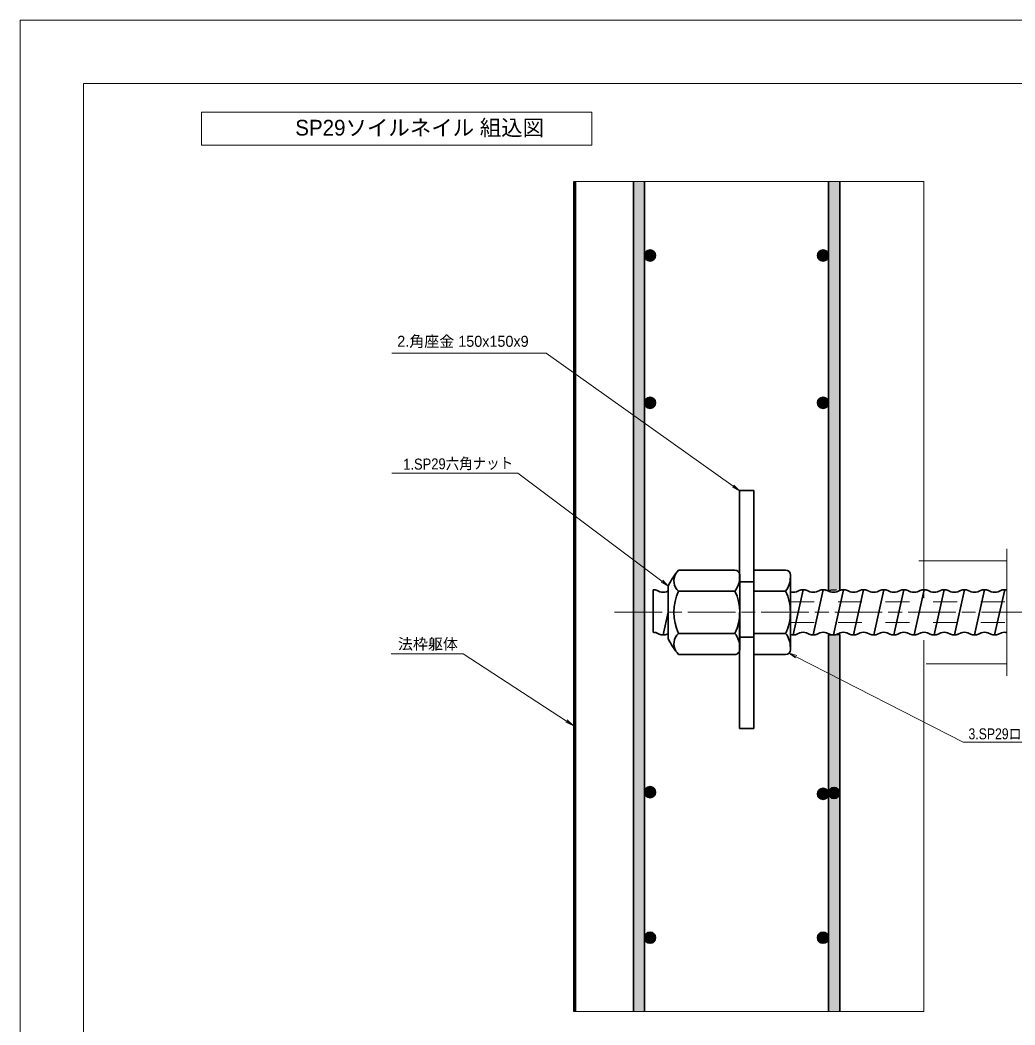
# Model space of a CAD drawing. Units: millimetres at full size, sheet at 1:2.5; details may follow other scales. Extents: x 2190 to 3870, y 1100 to 2303.
# Drawn here: x 2190 to 2817, y 1670 to 2303 of the extents above; entities that cross this region are included whole.
import ezdxf
from ezdxf.enums import TextEntityAlignment as Align

# ---------------------------------------------------------------- set-up
doc = ezdxf.new("R2010")
doc.units = ezdxf.units.MM
doc.header["$LTSCALE"] = 2.5
doc.linetypes.add('CHAIN', pattern=[18.5, 12, -1.5, 3.5, -1.5])
doc.linetypes.add('DASHED_SPACED', pattern=[12, 6, -6])
for name, color, linetype, lineweight in [('1 外形線', 7, 'Continuous', 35), ('2 細い実線', 3, 'Continuous', 20), ('3 隠れ線', 2, 'DASHED_SPACED', 13), ('4 中心線', 1, 'CHAIN', 15), ('6 寸法線', 4, 'Continuous', 13), ('7 枠・タイトル', 7, 'Continuous', 13), ('DEFPOINTS_2', 7, 'Continuous', 13)]:
    doc.layers.add(name, color=color, linetype=linetype, lineweight=lineweight)
doc.layers.add('9文字', color=7, linetype='Continuous')
doc.styles.add('ＭＳ Ｐゴシック', font='')
doc.styles.get('ＭＳ Ｐゴシック').set_extended_font_data('MS PGothic')

# ---------------------------------------------------------------- blocks, each defined once
blk = doc.blocks.new('open_arrow')
at = {"color": 0, "linetype": 'Continuous', "lineweight": -2}
blk.add_lwpolyline([(7.5, 1.25), (0, 0), (7.5, -1.25)], dxfattribs=at)

msp = doc.modelspace()

# ---------------------------------------------------------------- hatches: boundary and pattern name
at = {"layer": '1 外形線'}
for points in [[(2576.383, 1943.973), (2576.383, 1939.528), (2583.383, 1939.528), (2583.383, 1943.973), (2583.383, 2173.411), (2583.383, 2200.929), (2576.383, 2200.929), (2576.383, 2173.411)], [(2706.383, 2173.411), (2706.383, 2200.929), (2699.383, 2200.929), (2699.383, 2173.411), (2699.383, 1944.329, -0.03775), (2700.377, 1943.973), (2706.383, 1943.973)], [(2583.383, 2154.392, -1), (2590.383, 2154.392, -1)], [(2692.383, 2154.392, -1), (2699.383, 2154.392, -1)], [(2583.383, 2061.6, -1), (2590.383, 2061.6, -1)], [(2692.383, 2061.6, -1), (2699.383, 2061.6, -1)], [(2576.383, 1678.126), (2583.383, 1678.126), (2583.383, 1939.542), (2576.383, 1939.469)], [(2699.383, 1678.126), (2706.383, 1678.126), (2706.383, 1915.69), (2703.337, 1915.69, -0.03494), (2702.36, 1915.69), (2699.383, 1915.69)], [(2590.383, 1816.365, -1), (2583.383, 1816.365, -1)], [(2699.383, 1815.31, -1), (2692.383, 1815.31, -1)], [(2706.338, 1815.875, -1), (2699.338, 1815.875, -1)], [(2590.383, 1724.664, -1), (2583.383, 1724.664, -1)], [(2699.383, 1724.664, -1), (2692.383, 1724.664, -1)]]:
    msp.add_hatch(color=256, dxfattribs=at).paths.add_polyline_path(points)

# ---------------------------------------------------------------- linework, layer by layer
for p, q in [((2538.819, 1678.126), (2538.819, 2200.929)), ((2539.819, 1678.126), (2539.819, 2200.929)), ((2576.383, 2173.411), (2576.383, 2200.929)), ((2583.383, 2173.411), (2583.383, 2200.929)), ((2699.383, 2173.411), (2699.383, 2200.929)), ((2706.383, 2173.411), (2706.383, 2200.929)), ((2576.383, 1943.973), (2576.383, 2173.411)), ((2576.383, 1943.973), (2576.383, 2173.411)), ((2583.383, 1943.973), (2583.383, 2173.411)), ((2583.383, 1943.973), (2583.383, 2173.411)), ((2699.383, 1943.973), (2699.383, 2173.411)), ((2706.383, 1943.973), (2706.383, 2173.411)), ((2652.297, 2006.447), (2643.297, 2006.447)), ((2643.297, 1948.947), (2643.297, 2006.447)), ((2652.297, 1856.447), (2652.297, 2006.447)), ((2640.367, 1956.217), (2604.867, 1956.217)), ((2652.297, 1956.214), (2672.297, 1956.214)), ((2652.297, 1956.214), (2652.297, 1903.114)), ((2643.367, 1906.117), (2643.367, 1953.217)), ((2675.297, 1906.114), (2675.297, 1953.214)), ((2576.383, 1678.126), (2576.383, 1943.973)), ((2583.383, 1678.126), (2583.383, 1943.973)), ((2588.842, 1943.905), (2588.842, 1917.055)), ((2593.078, 1942.64), (2591.309, 1943.456)), ((2598.367, 1943.129), (2597.307, 1942.64)), ((2598.367, 1913.123), (2598.367, 1946.212)), ((2640.367, 1942.942), (2604.867, 1942.942)), ((2652.297, 1948.947), (2643.297, 1948.947)), ((2652.297, 1942.939), (2672.297, 1942.939)), ((2676.97, 1915.409), (2683.32, 1943.909)), ((2680.853, 1943.46), (2679.084, 1942.644)), ((2687.555, 1942.644), (2685.786, 1943.46)), ((2689.67, 1915.409), (2696.02, 1943.909)), ((2693.553, 1943.46), (2691.784, 1942.644)), ((2697.428, 1943.416), (2704.411, 1943.904)), ((2700.255, 1942.644), (2698.486, 1943.46)), ((2702.37, 1915.409), (2708.72, 1943.909)), ((2706.253, 1943.46), (2704.484, 1942.644)), ((2712.955, 1942.644), (2711.186, 1943.46)), ((2715.07, 1915.409), (2721.42, 1943.909)), ((2718.953, 1943.46), (2717.184, 1942.644)), ((2725.655, 1942.644), (2723.886, 1943.46)), ((2727.77, 1915.409), (2734.12, 1943.909)), ((2731.653, 1943.46), (2729.884, 1942.644)), ((2738.355, 1942.644), (2736.586, 1943.46)), ((2740.47, 1915.409), (2746.82, 1943.909)), ((2744.353, 1943.46), (2742.584, 1942.644)), ((2751.055, 1942.644), (2749.286, 1943.46)), ((2753.17, 1915.409), (2759.52, 1943.909)), ((2757.053, 1943.46), (2755.284, 1942.644)), ((2763.755, 1942.644), (2761.986, 1943.46)), ((2765.87, 1915.409), (2772.22, 1943.909)), ((2769.753, 1943.46), (2767.984, 1942.644)), ((2776.455, 1942.644), (2774.686, 1943.46)), ((2778.57, 1915.409), (2784.92, 1943.909)), ((2782.453, 1943.46), (2780.684, 1942.644)), ((2789.155, 1942.644), (2787.386, 1943.46)), ((2791.27, 1915.409), (2797.62, 1943.909)), ((2795.153, 1943.46), (2793.384, 1942.644)), ((2801.855, 1942.644), (2800.086, 1943.46)), ((2803.97, 1915.409), (2810.32, 1943.909)), ((2807.853, 1943.46), (2806.084, 1942.644)), ((2595.192, 1915.405), (2598.368, 1929.661)), ((2643.297, 1856.447), (2643.297, 1929.669)), ((2592.725, 1915.854), (2590.957, 1916.67)), ((2598.367, 1916.18), (2597.659, 1915.854)), ((2640.367, 1916.392), (2604.867, 1916.392)), ((2652.367, 1913.947), (2643.367, 1913.947)), ((2652.297, 1916.389), (2672.297, 1916.389)), ((2681.205, 1916.674), (2679.436, 1915.858)), ((2687.203, 1915.858), (2685.434, 1916.674)), ((2693.905, 1916.674), (2692.136, 1915.858)), ((2699.903, 1915.858), (2698.134, 1916.674)), ((2699.383, 1678.126), (2699.383, 1915.69)), ((2699.401, 1915.201), (2706.383, 1915.69)), ((2706.605, 1916.674), (2704.836, 1915.858)), ((2706.383, 1678.126), (2706.383, 1915.69)), ((2712.603, 1915.858), (2710.834, 1916.674)), ((2719.305, 1916.674), (2717.536, 1915.858)), ((2725.303, 1915.858), (2723.534, 1916.674)), ((2732.005, 1916.674), (2730.236, 1915.858)), ((2738.003, 1915.858), (2736.234, 1916.674)), ((2744.705, 1916.674), (2742.936, 1915.858)), ((2750.703, 1915.858), (2748.934, 1916.674)), ((2757.405, 1916.674), (2755.636, 1915.858)), ((2763.403, 1915.858), (2761.634, 1916.674)), ((2770.105, 1916.674), (2768.336, 1915.858)), ((2776.103, 1915.858), (2774.334, 1916.674)), ((2782.805, 1916.674), (2781.036, 1915.858)), ((2788.803, 1915.858), (2787.034, 1916.674)), ((2795.505, 1916.674), (2793.736, 1915.858)), ((2801.503, 1915.858), (2799.734, 1916.674)), ((2808.205, 1916.674), (2806.436, 1915.858)), ((2640.367, 1903.117), (2604.867, 1903.117)), ((2652.297, 1903.114), (2672.297, 1903.114)), ((2652.297, 1856.447), (2643.297, 1856.447))]:
    msp.add_line(p, q, dxfattribs=at)
for centre in [(2586.883, 2154.392), (2695.883, 2154.392), (2586.883, 2061.6), (2695.883, 2061.6), (2586.883, 1816.365), (2695.883, 1815.31), (2702.838, 1815.875), (2586.883, 1724.664), (2695.883, 1724.664)]:
    msp.add_circle(centre, 3.5, dxfattribs=at)
for centre, radius, start, end in [((2634.785, 1929.667), 40, 138.41356, 155.5683), ((2640.367, 1953.217), 3, 0.00003, 90.00003), ((2672.297, 1953.214), 3, 0, 90), ((2610.729, 1949.58), 8.855, 149.31838, 228.55037), ((2628.367, 1951.942), 15, 323.13013, 0.00003), ((2660.297, 1951.939), 15, 323.1301, 0), ((2588.842, 1936.905), 7, 69.36613, 90.00008), ((2632.738, 1929.667), 30.871, 154.53146, 205.4686), ((2612.496, 1929.667), 30.871, 334.53146, 25.4686), ((2644.426, 1929.664), 30.871, 0, 25.46857), ((2683.32, 1936.909), 7, 69.36613, 110.63387), ((2696.02, 1936.909), 7, 69.36613, 110.63387), ((2708.72, 1936.909), 7, 69.36613, 110.63387), ((2721.42, 1936.909), 7, 69.36613, 110.63387), ((2734.12, 1936.909), 7, 69.36613, 110.63387), ((2746.82, 1936.909), 7, 69.36613, 110.63387), ((2759.52, 1936.909), 7, 69.36613, 110.63387), ((2772.22, 1936.909), 7, 69.36613, 110.63387), ((2784.92, 1936.909), 7, 69.36613, 110.63387), ((2797.62, 1936.909), 7, 69.36613, 110.63387), ((2810.32, 1936.909), 7, 78.3841, 110.63387), ((2595.192, 1948.255), 6, 249.36383, 290.63395), ((2600.314, 1948.259), 6, 249.36151, 251.06473), ((2676.97, 1948.259), 6, 253.80952, 290.63395), ((2689.67, 1948.259), 6, 249.36383, 290.63395), ((2702.37, 1948.259), 6, 249.36383, 290.63395), ((2715.07, 1948.259), 6, 249.36383, 290.63395), ((2727.77, 1948.259), 6, 249.36383, 290.63395), ((2740.47, 1948.259), 6, 249.36383, 290.63395), ((2753.17, 1948.259), 6, 249.36383, 290.63395), ((2765.87, 1948.259), 6, 249.36383, 290.63395), ((2778.57, 1948.259), 6, 249.36383, 290.63395), ((2791.27, 1948.259), 6, 249.36383, 290.63395), ((2803.97, 1948.259), 6, 249.36383, 290.63395), ((2644.426, 1929.664), 30.871, 334.53143, 0), ((2588.842, 1911.055), 6, 69.36605, 90), ((2595.192, 1922.405), 7, 249.36613, 290.63387), ((2634.785, 1929.667), 40, 204.43176, 221.5865), ((2610.729, 1909.755), 8.855, 131.44974, 210.68206), ((2628.367, 1907.392), 15, 0.00003, 36.86993), ((2660.297, 1907.389), 15, 0, 36.8699), ((2676.97, 1922.409), 7, 256.17256, 290.63387), ((2683.32, 1911.059), 6, 69.36605, 110.63008), ((2689.67, 1922.409), 7, 249.36613, 290.63387), ((2696.02, 1911.059), 6, 69.36605, 110.63008), ((2702.37, 1922.409), 7, 249.36613, 290.63387), ((2708.72, 1911.059), 6, 69.36605, 110.63008), ((2715.07, 1922.409), 7, 249.36613, 290.63387), ((2721.42, 1911.059), 6, 69.36605, 110.63008), ((2727.77, 1922.409), 7, 249.36613, 290.63387), ((2734.12, 1911.059), 6, 69.36605, 110.63008), ((2740.47, 1922.409), 7, 249.36613, 290.63387), ((2746.82, 1911.059), 6, 69.36605, 110.63008), ((2753.17, 1922.409), 7, 249.36613, 290.63387), ((2759.52, 1911.059), 6, 69.36605, 110.63008), ((2765.87, 1922.409), 7, 249.36613, 290.63387), ((2772.22, 1911.059), 6, 69.36605, 110.63008), ((2778.57, 1922.409), 7, 249.36613, 290.63387), ((2784.92, 1911.059), 6, 69.36605, 110.63008), ((2791.27, 1922.409), 7, 249.36613, 290.63387), ((2797.62, 1911.059), 6, 69.36605, 110.63008), ((2803.97, 1922.409), 7, 249.36613, 290.63387), ((2810.32, 1911.059), 6, 76.4138, 110.63008), ((2640.367, 1906.117), 3, 270.00003, 0.00003), ((2672.297, 1906.114), 3, 270, 0)]:
    msp.add_arc(centre, radius, start, end, dxfattribs=at)
at = {"layer": '2 細い実線'}
for p, q in [((2759.342, 2200.929), (2538.777, 2200.929)), ((2759.383, 1938.642), (2759.342, 2200.929)), ((2811.729, 1969.628), (2811.729, 1889.701)), ((2756.263, 1962.164), (2811.729, 1962.164)), ((2759.383, 1678.126), (2759.383, 1912.115)), ((2760.808, 1897.164), (2811.729, 1897.164)), ((2759.383, 1678.126), (2538.819, 1678.126))]:
    msp.add_line(p, q, dxfattribs=at)
at = {"layer": '3 隠れ線'}
for p, q in [((2675.297, 1936.161), (2811.729, 1936.161)), ((2675.297, 1923.161), (2811.729, 1923.161))]:
    msp.add_line(p, q, dxfattribs=at)
at = {"layer": '4 中心線'}
msp.add_line((2564.45, 1929.661), (3524.469, 1929.66), dxfattribs=at)
at = {"layer": '6 寸法線'}
for points in [[(2643.297, 2006.18), (2639.223, 2009.08), (2521.442, 2092.93), (2424.126, 2092.93)], [(2598.367, 1946.212), (2594.37, 1949.216), (2503.673, 2017.396), (2424.126, 2017.396)], [(2538.451, 1858.407), (2534.258, 1861.129), (2469.083, 1903.448), (2423.759, 1903.448)], [(2674.418, 1903.992), (2678.869, 1901.714), (2784.201, 1847.801), (2868.178, 1847.801)]]:
    msp.add_lwpolyline(points, dxfattribs=at)
at = {"layer": '7 枠・タイトル'}
for p, q in [((2230.036, 2262.661), (2230.036, 1154.661)), ((2230.036, 2262.661), (3830.036, 2262.661)), ((2304.285, 2223.855), (2304.285, 2244.653)), ((2304.285, 2244.653), (2550.213, 2244.653)), ((2550.213, 2223.855), (2550.213, 2244.653)), ((2304.285, 2223.855), (2550.213, 2223.855))]:
    msp.add_line(p, q, dxfattribs=at)
at = {"layer": 'DEFPOINTS_2'}
for q in [(2190.036, 1114.661), (3870.036, 2302.661)]:
    msp.add_line((2190.036, 2302.661), q, dxfattribs=at)

# ---------------------------------------------------------------- block references
at = {"layer": '6 寸法線', "xscale": 0.667, "yscale": 0.667}
for p, rotation in [((2643.297, 2006.18), 144.6), ((2598.367, 1946.212), 143.1), ((2674.418, 1903.992), 332.9), ((2538.451, 1858.407), 147)]:
    msp.add_blockref('open_arrow', p, dxfattribs=dict(at, rotation=rotation))

# ---------------------------------------------------------------- texts
at = {"layer": '7 枠・タイトル', "style": 'ＭＳ Ｐゴシック'}
msp.add_text('SP29ソイルネイル 組込図', height=9.897, dxfattribs=at).set_placement((2363.371, 2226.98), align=Align.BOTTOM_LEFT)
at = {"layer": '9文字', "style": 'ＭＳ Ｐゴシック'}
msp.add_text('2.角座金 150x150x9', height=6.928, dxfattribs=at).set_placement((2427.627, 2094.802), align=Align.BOTTOM_LEFT)
at = {"layer": '9文字', "style": 'ＭＳ Ｐゴシック', "width": 0.9}
msp.add_text('1.SP29六角ナット', height=6.928, rotation=0.666, dxfattribs=at).set_placement((2500.653, 2023.709), align=Align.MIDDLE_RIGHT)
at = {"layer": '9文字', "style": 'ＭＳ Ｐゴシック'}
msp.add_text('法枠躯体', height=6.928, dxfattribs=at).set_placement((2465.846, 1909.722), align=Align.MIDDLE_RIGHT)
at = {"layer": '9文字', "style": 'ＭＳ Ｐゴシック', "width": 0.85}
msp.add_text('3.SP29ロックナット', height=6.928, dxfattribs=at).set_placement((2787.496, 1853.12), align=Align.MIDDLE_LEFT)

doc.saveas('drawing.dxf')
